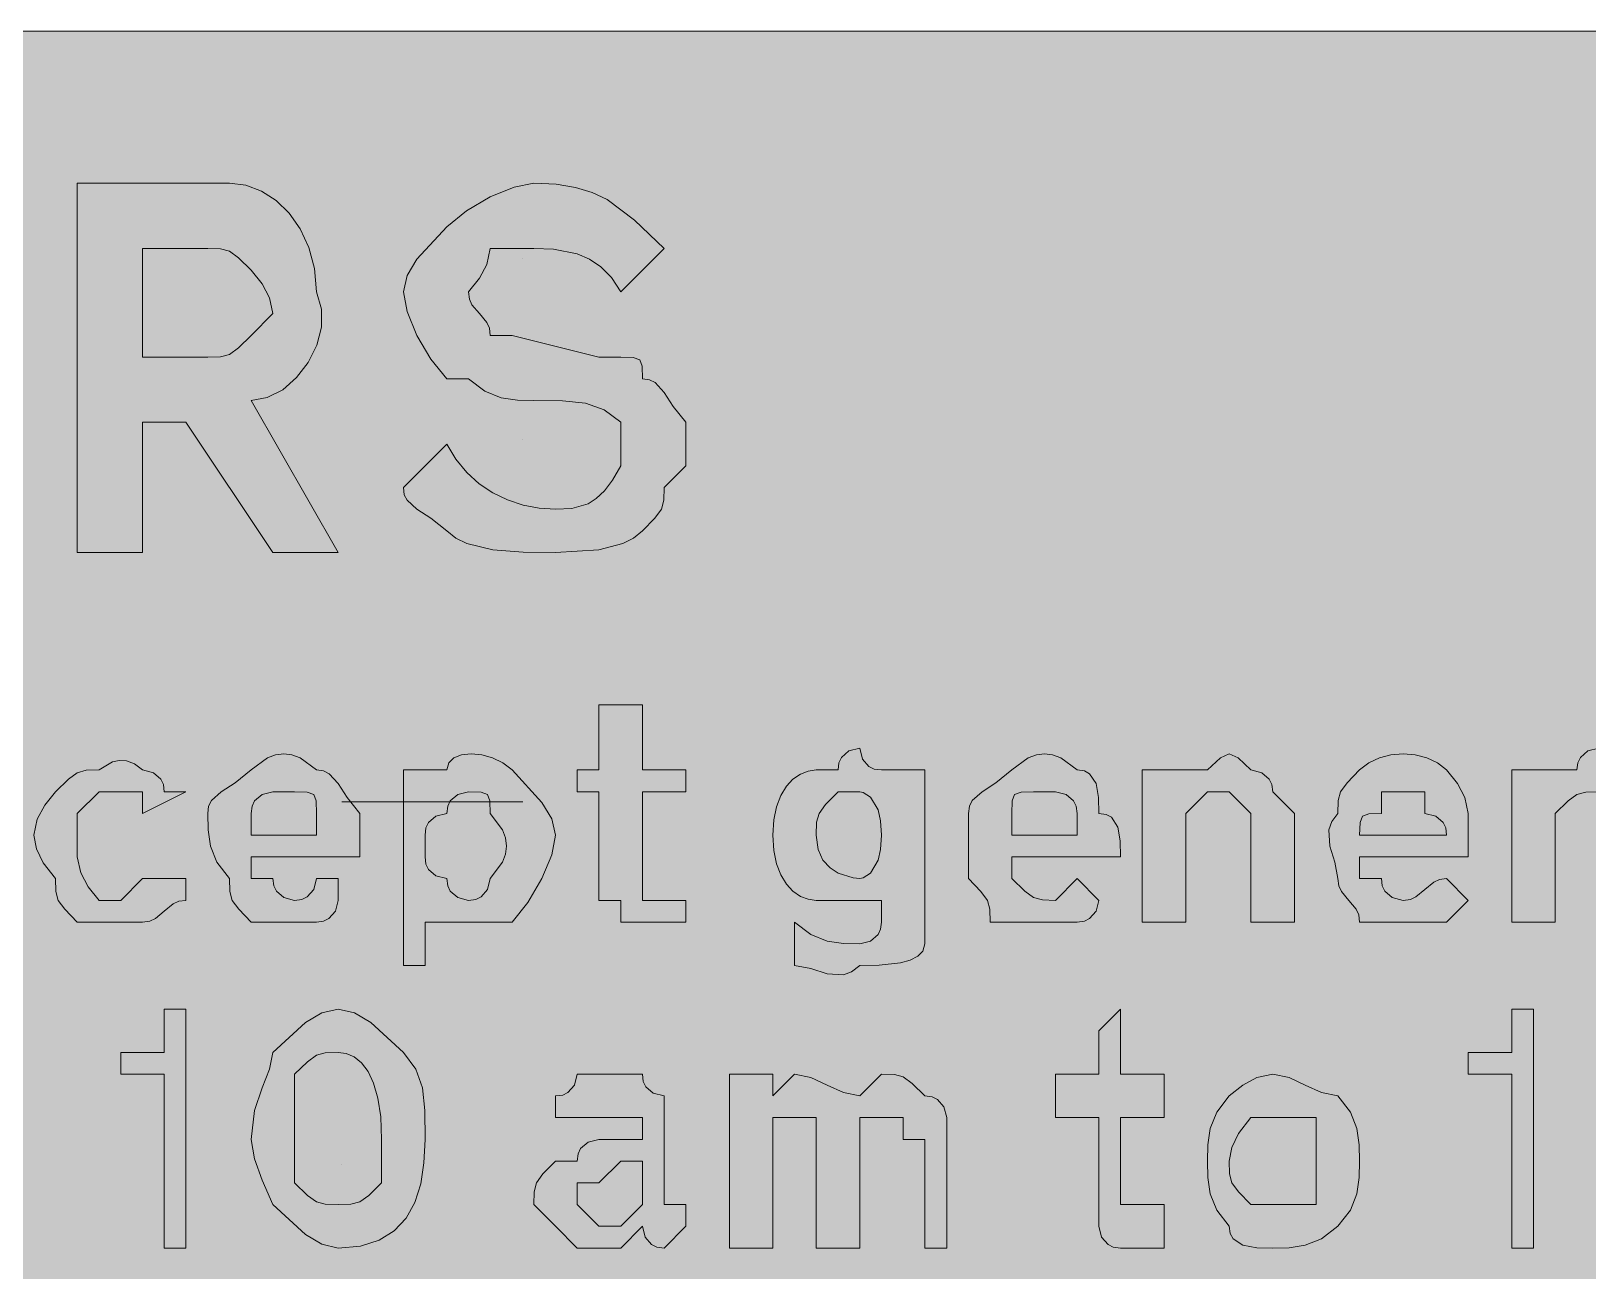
# Model space of a CAD drawing. Header units: metres. Extents: x 10 to 558, y 11 to 259.
# Drawn here: x 364.8 to 450.8, y 190.7 to 259.2 of the extents above; entities that cross this region are included whole.
import ezdxf

# ---------------------------------------------------------------- set-up
doc = ezdxf.new("R2010")
doc.units = ezdxf.units.M
for name, color, linetype, true_color in [('FILL_BLUE_0000FF', 7, 'Continuous', 0x0000ff), ('FILL_WHITE_FFFFFF', 7, 'Continuous', 0xffffff), ('STROKE_WHITE_FFFFFF', 7, 'Continuous', 0xffffff)]:
    doc.layers.add(name, color=color, linetype=linetype, true_color=true_color)

msp = doc.modelspace()

# ---------------------------------------------------------------- hatches: boundary and pattern name
at = {"layer": 'FILL_BLUE_0000FF', "true_color": 0x0000ff}
h = msp.add_hatch(color=7, dxfattribs=at)
h.dxf.hatch_style = 1
h.paths.add_polyline_path([(551.8, 259.15), (552.54, 258.99), (553.8, 258.45), (554.83, 257.68), (555.75, 256.8), (556.54, 256.3), (557.14, 255.71), (557.56, 255.07), (557.85, 254.4), (558.11, 253.09), (558.15, 252), (558.15, 18), (558.15, 15.6), (557.44, 14.72), (556.95, 13.95), (556.46, 13.41), (556.15, 13.25), (555.75, 13.2), (555.3, 12.41), (554.83, 11.81), (554.34, 11.39), (553.8, 11.1), (552.54, 10.84), (550.95, 10.8), (16.95, 10.8), (13.35, 10.8), (13.3, 11.2), (13.14, 11.51), (12.6, 12), (11.83, 12.49), (10.95, 13.2), (10.26, 14.12), (9.9, 15.15), (9.77, 16.41), (9.75, 18), (9.75, 252), (9.75, 254.4), (9.8, 254.8), (9.94, 255.11), (10.35, 255.6), (10.76, 256.09), (10.9, 256.4), (10.95, 256.8), (11.83, 256.99), (12.6, 257.4), (13.35, 258), (14.25, 258.19), (15.15, 258.6), (16.05, 259.01), (16.95, 259.2), (550.95, 259.2), (551.8, 259.15)])
at = {"layer": 'FILL_WHITE_FFFFFF', "true_color": 0xffffff}
h = msp.add_hatch(color=7, dxfattribs=at)
h.dxf.hatch_style = 1
h.paths.add_polyline_path([(375.75, 250.8), (376.65, 250.69), (377.51, 250.37), (378.32, 249.85), (379.05, 249.15), (379.66, 248.28), (380.14, 247.26), (380.44, 246.09), (380.55, 244.8), (380.84, 243.85), (380.83, 242.85), (380.57, 241.85), (380.1, 240.9), (379.46, 240.07), (378.69, 239.4), (377.84, 238.96), (376.95, 238.8), (381.75, 230.4), (378.15, 230.4), (373.35, 237.6), (370.95, 237.6), (370.95, 230.4), (367.35, 230.4), (367.35, 250.8), (375.75, 250.8)])
h.paths.add_polyline_path([(375.26, 241.22), (375.75, 241.35), (376.24, 241.71), (376.95, 242.4), (378.15, 243.6), (377.96, 244.48), (377.55, 245.25), (376.95, 246), (376.24, 246.69), (375.75, 247.05), (375.26, 247.18), (374.55, 247.2), (370.95, 247.2), (370.95, 241.2), (374.55, 241.2), (375.26, 241.22)], flags=16)
h = msp.add_hatch(color=7, dxfattribs=at)
h.dxf.hatch_style = 1
h.paths.add_polyline_path([(396.15, 241.2), (397.35, 241.2), (398.04, 241.18), (398.4, 241.05), (398.53, 240.69), (398.55, 240), (398.95, 239.95), (399.26, 239.79), (399.75, 239.25), (400.24, 238.48), (400.95, 237.6), (400.95, 236.4), (400.95, 235.2), (399.75, 234), (399.73, 233.29), (399.6, 232.8), (399.24, 232.31), (398.55, 231.6), (398.05, 231.2), (397.46, 230.91), (396.15, 230.55), (393.75, 230.4), (391.97, 230.42), (390.3, 230.55), (388.86, 230.91), (388.25, 231.2), (387.75, 231.6), (386.87, 232.31), (386.1, 232.8), (385.56, 233.29), (385.4, 233.6), (385.35, 234), (387.75, 236.4), (388.25, 235.56), (388.86, 234.82), (389.54, 234.21), (390.3, 233.7), (391.11, 233.31), (391.97, 233.02), (392.85, 232.86), (393.75, 232.8), (394.65, 232.84), (395.55, 233.1), (396, 233.39), (396.45, 233.81), (396.9, 234.41), (397.35, 235.2), (397.35, 237.6), (396.43, 238.29), (395.4, 238.65), (394.14, 238.78), (392.55, 238.8), (391.65, 238.82), (390.75, 238.95), (389.85, 239.31), (388.95, 240), (387.75, 240), (386.87, 241.09), (386.1, 242.4), (385.56, 243.71), (385.35, 244.8), (385.56, 245.7), (386.1, 246.6), (387.75, 248.4), (388.84, 249.28), (390.15, 250.05), (391.46, 250.59), (392.55, 250.8), (393.79, 250.74), (394.86, 250.57), (395.78, 250.29), (396.6, 249.9), (398.12, 248.77), (399.75, 247.2), (397.35, 244.8), (396.85, 245.59), (396.26, 246.19), (395.62, 246.61), (394.95, 246.9), (393.64, 247.16), (392.55, 247.2), (390.15, 247.2), (389.96, 246.32), (389.55, 245.55), (388.95, 244.8), (389, 244.4), (389.14, 244.09), (389.55, 243.6), (389.96, 243.11), (390.1, 242.8), (390.15, 242.4), (391.35, 242.4), (396.15, 241.2)])
h = msp.add_hatch(color=7, dxfattribs=at)
h.dxf.hatch_style = 1
h.paths.add_polyline_path([(398.55, 211.2), (399.75, 211.2), (400.95, 211.2), (400.95, 210), (397.35, 210), (397.35, 211.2), (396.15, 211.2), (396.15, 217.2), (394.95, 217.2), (394.95, 218.4), (396.15, 218.4), (396.15, 222), (398.55, 222), (398.55, 218.4), (400.95, 218.4), (400.95, 217.2), (398.55, 217.2), (398.55, 212.4), (398.55, 211.2)])
h = msp.add_hatch(color=7, dxfattribs=at)
h.dxf.hatch_style = 1
h.paths.add_polyline_path([(376.26, 210.71), (375.9, 211.2), (375.77, 211.69), (375.75, 212.4), (375.06, 213.3), (374.7, 214.2), (374.57, 215.1), (374.55, 216), (374.6, 216.4), (374.76, 216.71), (375.3, 217.2), (376.07, 217.69), (376.95, 218.4), (377.85, 219.07), (378.3, 219.24), (378.75, 219.3), (379.2, 219.24), (379.65, 219.07), (380.55, 218.4), (380.95, 218.35), (381.26, 218.19), (381.75, 217.65), (382.24, 216.88), (382.95, 216), (382.95, 213.6), (376.95, 213.6), (376.95, 212.4), (378.15, 212.4), (378.2, 212), (378.34, 211.71), (378.75, 211.35), (379.35, 211.2), (379.75, 211.25), (380.04, 211.39), (380.4, 211.8), (380.55, 212.4), (381.75, 212.4), (381.75, 211.2), (381.6, 210.6), (381.24, 210.19), (380.95, 210.05), (380.55, 210), (378.15, 210), (376.95, 210), (376.26, 210.71)])
h.paths.add_polyline_path([(380.55, 216), (380.53, 216.69), (380.4, 217.05), (380.04, 217.18), (379.35, 217.2), (378.15, 217.2), (377.55, 217.05), (377.14, 216.69), (377, 216.4), (376.95, 216), (376.95, 214.8), (380.55, 214.8), (380.55, 216)], flags=16)
h = msp.add_hatch(color=7, dxfattribs=at)
h.dxf.hatch_style = 1
h.paths.add_polyline_path([(388.14, 219.07), (388.57, 219.24), (389.1, 219.3), (389.68, 219.24), (390.28, 219.07), (390.85, 218.79), (391.35, 218.4), (393, 216.6), (393.54, 215.7), (393.75, 214.8), (393.54, 213.71), (393, 212.4), (392.23, 211.09), (391.35, 210), (388.95, 210), (387.75, 210), (386.55, 210), (386.55, 207.6), (385.35, 207.6), (385.35, 218.4), (386.55, 218.4), (387.75, 218.4), (387.86, 218.79), (388.14, 219.07)])
h.paths.add_polyline_path([(386.74, 215.49), (386.6, 215.2), (386.55, 214.8), (386.55, 213.6), (386.6, 213.2), (386.74, 212.91), (387.15, 212.55), (387.75, 212.4), (387.8, 212), (387.94, 211.71), (388.35, 211.35), (388.95, 211.2), (389.35, 211.25), (389.64, 211.39), (390, 211.8), (390.15, 212.4), (390.82, 213.3), (390.99, 213.75), (391.05, 214.2), (390.99, 214.65), (390.82, 215.1), (390.15, 216), (390.13, 216.69), (390, 217.05), (389.64, 217.18), (388.95, 217.2), (388.35, 217.05), (387.94, 216.69), (387.8, 216.4), (387.75, 216), (387.15, 215.85), (386.74, 215.49)], flags=16)
h = msp.add_hatch(color=7, dxfattribs=at)
h.dxf.hatch_style = 1
h.paths.add_polyline_path([(414.15, 210), (414.15, 208.8), (414.04, 208.4), (413.76, 208.11), (413.33, 207.89), (412.8, 207.75), (411.62, 207.62), (410.55, 207.6), (410.1, 207.26), (409.65, 207.09), (408.75, 207.15), (407.85, 207.43), (406.95, 207.6), (406.95, 210), (407.85, 209.31), (408.75, 208.95), (409.65, 208.82), (410.55, 208.8), (411.15, 208.95), (411.56, 209.31), (411.7, 209.6), (411.75, 210), (411.75, 211.2), (410.55, 211.2), (408.15, 211.2), (407.7, 211.26), (407.27, 211.42), (406.86, 211.71), (406.5, 212.1), (406.19, 212.61), (405.96, 213.22), (405.8, 213.96), (405.75, 214.8), (405.8, 215.64), (405.96, 216.37), (406.19, 216.99), (406.5, 217.5), (406.86, 217.89), (407.27, 218.17), (407.7, 218.34), (408.15, 218.4), (409.35, 218.4), (409.4, 218.8), (409.54, 219.09), (409.95, 219.45), (410.55, 219.6), (410.7, 219), (411.06, 218.59), (411.35, 218.45), (411.75, 218.4), (414.15, 218.4), (414.15, 210)])
h.paths.add_polyline_path([(408.66, 216.49), (408.3, 216), (408.17, 215.51), (408.15, 214.8), (408.25, 214.01), (408.52, 213.41), (408.91, 212.99), (409.35, 212.7), (410.18, 212.44), (410.55, 212.4), (410.74, 212.44), (411.15, 212.7), (411.56, 213.41), (411.7, 214.01), (411.75, 214.8), (411.7, 215.59), (411.56, 216.19), (411.15, 216.9), (410.74, 217.16), (410.55, 217.2), (409.35, 217.2), (408.66, 216.49)], flags=16)
h = msp.add_hatch(color=7, dxfattribs=at)
h.dxf.hatch_style = 1
h.paths.add_polyline_path([(417.73, 210.71), (417.6, 211.2), (417.24, 211.69), (416.55, 212.4), (416.55, 216), (416.6, 216.4), (416.76, 216.71), (417.3, 217.2), (418.07, 217.69), (418.95, 218.4), (419.85, 219.07), (420.3, 219.24), (420.75, 219.3), (421.2, 219.24), (421.65, 219.07), (422.55, 218.4), (422.95, 218.35), (423.24, 218.19), (423.6, 217.65), (423.73, 216.88), (423.75, 216), (424.15, 215.95), (424.44, 215.79), (424.8, 215.25), (424.93, 214.48), (424.95, 213.6), (418.95, 213.6), (418.95, 212.4), (419.66, 211.71), (420.15, 211.35), (420.64, 211.22), (421.35, 211.2), (422.55, 212.4), (423.75, 211.2), (423.6, 210.6), (423.24, 210.19), (422.95, 210.05), (422.55, 210), (420.15, 210), (417.75, 210), (417.73, 210.71)])
h.paths.add_polyline_path([(422.55, 216), (422.5, 216.4), (422.36, 216.69), (421.95, 217.05), (421.35, 217.2), (420.15, 217.2), (419.46, 217.18), (419.1, 217.05), (418.97, 216.69), (418.95, 216), (418.95, 214.8), (422.55, 214.8), (422.55, 216)], flags=16)
h = msp.add_hatch(color=7, dxfattribs=at)
h.dxf.hatch_style = 1
h.paths.add_polyline_path([(429.75, 217.2), (428.55, 216), (428.55, 210), (426.15, 210), (426.15, 218.4), (428.55, 218.4), (429.75, 218.4), (430.46, 219.07), (430.95, 219.3), (431.44, 219.07), (432.15, 218.4), (432.75, 218.25), (433.16, 217.89), (433.3, 217.6), (433.35, 217.2), (434.55, 216), (434.55, 210), (432.15, 210), (432.15, 216), (430.95, 217.2), (429.75, 217.2)])
h = msp.add_hatch(color=7, dxfattribs=at)
h.dxf.hatch_style = 1
h.paths.add_polyline_path([(438.1, 210.4), (437.96, 210.71), (437.55, 211.2), (437.14, 211.69), (437, 212), (436.95, 212.4), (436.78, 213.3), (436.5, 214.2), (436.44, 215.1), (436.61, 215.55), (436.95, 216), (436.97, 216.71), (437.1, 217.2), (437.46, 217.69), (438.15, 218.4), (438.65, 218.79), (439.24, 219.07), (439.88, 219.24), (440.55, 219.3), (441.22, 219.24), (441.86, 219.07), (442.45, 218.79), (442.95, 218.4), (443.55, 217.65), (443.96, 216.88), (444.15, 216), (444.15, 213.6), (438.15, 213.6), (438.15, 212.4), (439.35, 212.4), (439.4, 212), (439.54, 211.71), (439.95, 211.35), (440.55, 211.2), (440.95, 211.25), (441.26, 211.39), (441.75, 211.8), (442.24, 212.21), (442.55, 212.35), (442.95, 212.4), (444.15, 211.2), (442.95, 210), (439.35, 210), (438.15, 210), (438.1, 210.4)])
h.paths.add_polyline_path([(442.9, 215.2), (442.76, 215.49), (442.35, 215.85), (441.75, 216), (441.75, 217.2), (439.35, 217.2), (439.35, 216), (438.66, 215.98), (438.3, 215.85), (438.17, 215.49), (438.15, 214.8), (442.95, 214.8), (442.9, 215.2)], flags=16)
h = msp.add_hatch(color=7, dxfattribs=at)
h.dxf.hatch_style = 1
h.paths.add_polyline_path([(450.15, 218.4), (450.2, 218.8), (450.34, 219.09), (450.75, 219.45), (451.35, 219.6), (451.35, 217.2), (450.64, 217.18), (450.15, 217.05), (449.66, 216.69), (448.95, 216), (448.95, 214.8), (448.95, 210), (446.55, 210), (446.55, 218.4), (448.95, 218.4), (450.15, 218.4)])
h = msp.add_hatch(color=7, dxfattribs=at)
h.dxf.hatch_style = 1
h.paths.add_polyline_path([(369.75, 211.2), (370.95, 212.4), (373.35, 212.4), (373.35, 211.2), (372.95, 211.15), (372.64, 211.01), (372.15, 210.6), (371.66, 210.19), (371.35, 210.05), (370.95, 210), (369.75, 210), (367.35, 210), (366.66, 210.71), (366.3, 211.2), (366.17, 211.69), (366.15, 212.4), (365.46, 213.28), (365.1, 214.05), (364.95, 214.8), (365.14, 215.68), (365.55, 216.45), (366.15, 217.2), (366.86, 217.89), (367.35, 218.25), (367.84, 218.38), (368.55, 218.4), (369.3, 218.85), (369.66, 218.93), (370.07, 218.91), (370.5, 218.74), (370.95, 218.4), (371.55, 218.25), (371.96, 217.89), (372.1, 217.6), (372.15, 217.2), (373.35, 217.2), (370.95, 216), (370.95, 217.2), (368.55, 217.2), (367.35, 216), (367.35, 213.6), (367.54, 212.72), (367.95, 211.95), (368.55, 211.2), (369.75, 211.2)])
h = msp.add_hatch(color=7, dxfattribs=at)
h.dxf.hatch_style = 1
h.paths.add_polyline_path([(372.15, 192), (372.15, 201.6), (369.75, 201.6), (369.75, 202.8), (370.95, 202.8), (372.15, 202.8), (372.15, 204), (372.15, 205.2), (373.35, 205.2), (373.35, 192), (372.15, 192)])
h = msp.add_hatch(color=7, dxfattribs=at)
h.dxf.hatch_style = 1
h.paths.add_polyline_path([(377.55, 200.85), (377.96, 201.88), (378.15, 202.8), (379.95, 204.45), (380.85, 204.99), (381.75, 205.2), (382.65, 204.99), (383.55, 204.45), (385.35, 202.8), (386.04, 201.88), (386.4, 200.85), (386.53, 199.59), (386.55, 198), (386.49, 196.71), (386.31, 195.54), (385.98, 194.52), (385.5, 193.65), (384.85, 192.95), (384.02, 192.43), (382.99, 192.11), (381.75, 192), (380.85, 192.21), (379.95, 192.75), (378.15, 194.4), (377.55, 195.75), (377.14, 196.93), (376.95, 198), (377.14, 199.59), (377.55, 200.85)])
h.paths.add_polyline_path([(382.95, 194.55), (383.44, 194.91), (384.15, 195.6), (384.15, 198), (384.1, 199.24), (383.94, 200.27), (383.71, 201.1), (383.4, 201.75), (383.04, 202.23), (382.63, 202.56), (382.2, 202.74), (381.75, 202.8), (381.04, 202.78), (380.55, 202.65), (380.06, 202.29), (379.35, 201.6), (379.35, 198), (379.35, 195.6), (380.06, 194.91), (380.55, 194.55), (381.04, 194.42), (381.75, 194.4), (382.46, 194.42), (382.95, 194.55)], flags=16)
h = msp.add_hatch(color=7, dxfattribs=at)
h.dxf.hatch_style = 1
h.paths.add_polyline_path([(426.15, 194.4), (427.35, 194.4), (427.35, 192), (424.95, 192), (424.55, 192.05), (424.26, 192.19), (423.9, 192.6), (423.75, 193.2), (423.75, 194.4), (423.75, 199.2), (421.35, 199.2), (421.35, 201.6), (423.75, 201.6), (423.75, 204), (424.95, 205.2), (424.95, 201.6), (427.35, 201.6), (427.35, 199.2), (424.95, 199.2), (424.95, 194.4), (426.15, 194.4)])
h = msp.add_hatch(color=7, dxfattribs=at)
h.dxf.hatch_style = 1
h.paths.add_polyline_path([(446.55, 192), (446.55, 201.6), (444.15, 201.6), (444.15, 202.8), (445.35, 202.8), (446.55, 202.8), (446.55, 204), (446.55, 205.2), (447.75, 205.2), (447.75, 192), (446.55, 192)])
h = msp.add_hatch(color=7, dxfattribs=at)
h.dxf.hatch_style = 1
h.paths.add_polyline_path([(393.75, 193.2), (392.55, 194.4), (392.57, 195.11), (392.7, 195.6), (393.06, 196.09), (393.75, 196.8), (394.95, 196.8), (395, 197.2), (395.14, 197.49), (395.55, 197.85), (396.15, 198), (397.35, 198), (398.55, 198), (398.55, 199.2), (397.35, 199.2), (396.15, 199.2), (394.95, 199.2), (393.75, 199.2), (393.75, 200.4), (394.15, 200.45), (394.44, 200.59), (394.8, 201), (394.95, 201.6), (396.15, 201.6), (398.55, 201.6), (398.6, 201.2), (398.74, 200.91), (399.15, 200.55), (399.75, 200.4), (399.75, 199.2), (399.75, 196.8), (399.75, 194.4), (400.95, 194.4), (400.95, 193.2), (399.75, 192), (399.35, 192.05), (399.06, 192.19), (398.7, 192.6), (398.55, 193.2), (397.35, 192), (396.15, 192), (394.95, 192), (393.75, 193.2)])
h.paths.add_polyline_path([(398.55, 194.4), (398.55, 196.8), (397.35, 196.8), (396.15, 195.6), (394.95, 195.6), (394.95, 194.4), (396.15, 193.2), (397.35, 193.2), (398.55, 194.4)], flags=16)
h = msp.add_hatch(color=7, dxfattribs=at)
h.dxf.hatch_style = 1
h.paths.add_polyline_path([(405.75, 200.4), (406.95, 201.6), (407.85, 201.41), (408.75, 201), (409.65, 200.59), (410.55, 200.4), (411.75, 201.6), (412.46, 201.58), (412.95, 201.45), (413.44, 201.09), (414.15, 200.4), (414.55, 200.35), (414.84, 200.21), (415.2, 199.8), (415.35, 199.2), (415.35, 198), (415.35, 192), (414.15, 192), (414.15, 198), (412.95, 198), (412.95, 199.2), (411.75, 199.2), (410.55, 199.2), (410.55, 198), (410.55, 192), (408.15, 192), (408.15, 198), (408.15, 199.2), (406.95, 199.2), (405.75, 199.2), (405.75, 198), (405.75, 192), (403.35, 192), (403.35, 201.6), (405.75, 201.6), (405.75, 200.4)])
h = msp.add_hatch(color=7, dxfattribs=at)
h.dxf.hatch_style = 1
h.paths.add_polyline_path([(429.9, 198.6), (430.26, 199.5), (430.95, 200.4), (431.7, 201), (432.47, 201.41), (433.35, 201.6), (434.25, 201.41), (435.15, 201), (436.05, 200.59), (436.95, 200.4), (437.64, 199.5), (438, 198.6), (438.13, 197.7), (438.15, 196.8), (438.13, 195.9), (438, 195), (437.64, 194.1), (436.95, 193.2), (436.05, 192.51), (435.15, 192.15), (434.25, 192.02), (433.35, 192), (432.47, 192.02), (431.7, 192.15), (431.16, 192.51), (431, 192.8), (430.95, 193.2), (430.26, 194.1), (429.9, 195), (429.77, 195.9), (429.75, 196.8), (429.77, 197.7), (429.9, 198.6)])
h.paths.add_polyline_path([(431.46, 198.32), (431.1, 197.55), (430.95, 196.8), (430.97, 196.09), (431.1, 195.6), (431.46, 195.11), (432.15, 194.4), (433.35, 194.4), (435.75, 194.4), (435.75, 196.8), (435.75, 199.2), (433.35, 199.2), (432.15, 199.2), (431.46, 198.32)], flags=16)

# ---------------------------------------------------------------- linework, layer by layer
at = {"layer": 'FILL_BLUE_0000FF', "lineweight": 0, "true_color": 0x0000ff}
msp.add_lwpolyline([(16.95, 259.2), (550.95, 259.2)], dxfattribs=at)
at = {"layer": 'FILL_WHITE_FFFFFF', "lineweight": 0, "true_color": 0xffffff}
for points in [[(375.75, 250.8), (376.65, 250.69), (377.51, 250.37), (378.32, 249.85), (379.05, 249.15), (379.66, 248.28), (380.14, 247.26), (380.44, 246.09), (380.55, 244.8), (380.84, 243.85), (380.83, 242.85), (380.57, 241.85), (380.1, 240.9), (379.46, 240.07), (378.69, 239.4), (377.84, 238.96), (376.95, 238.8), (381.75, 230.4), (378.15, 230.4), (373.35, 237.6), (370.95, 237.6), (370.95, 230.4), (367.35, 230.4), (367.35, 250.8)], [(396.15, 241.2), (397.35, 241.2), (398.04, 241.18), (398.4, 241.05), (398.53, 240.69), (398.55, 240), (398.95, 239.95), (399.26, 239.79), (399.75, 239.25), (400.24, 238.48), (400.95, 237.6), (400.95, 236.4), (400.95, 235.2), (399.75, 234), (399.73, 233.29), (399.6, 232.8), (399.24, 232.31), (398.55, 231.6), (398.05, 231.2), (397.46, 230.91), (396.15, 230.55), (393.75, 230.4), (391.97, 230.42), (390.3, 230.55), (388.86, 230.91), (388.25, 231.2), (387.75, 231.6), (386.87, 232.31), (386.1, 232.8), (385.56, 233.29), (385.4, 233.6), (385.35, 234), (387.75, 236.4), (388.25, 235.56), (388.86, 234.82), (389.54, 234.21), (390.3, 233.7), (391.11, 233.31), (391.97, 233.02), (392.85, 232.86), (393.75, 232.8), (394.65, 232.84), (395.55, 233.1), (396, 233.39), (396.45, 233.81), (396.9, 234.41), (397.35, 235.2), (397.35, 237.6), (396.43, 238.29), (395.4, 238.65), (394.14, 238.78), (392.55, 238.8), (391.65, 238.82), (390.75, 238.95), (389.85, 239.31), (388.95, 240), (387.75, 240), (386.87, 241.09), (386.1, 242.4), (385.56, 243.71), (385.35, 244.8), (385.56, 245.7), (386.1, 246.6), (387.75, 248.4), (388.84, 249.28), (390.15, 250.05), (391.46, 250.59), (392.55, 250.8), (393.79, 250.74), (394.86, 250.57), (395.78, 250.29), (396.6, 249.9), (398.12, 248.77), (399.75, 247.2), (397.35, 244.8), (396.85, 245.59), (396.26, 246.19), (395.62, 246.61), (394.95, 246.9), (393.64, 247.16), (392.55, 247.2), (390.15, 247.2), (389.96, 246.32), (389.55, 245.55), (388.95, 244.8), (389, 244.4), (389.14, 244.09), (389.55, 243.6), (389.96, 243.11), (390.1, 242.8), (390.15, 242.4), (391.35, 242.4)], [(375.26, 241.22), (375.75, 241.35), (376.24, 241.71), (376.95, 242.4), (378.15, 243.6), (377.96, 244.48), (377.55, 245.25), (376.95, 246), (376.24, 246.69), (375.75, 247.05), (375.26, 247.18), (374.55, 247.2), (370.95, 247.2), (370.95, 241.2), (374.55, 241.2)], [(398.55, 211.2), (399.75, 211.2), (400.95, 211.2), (400.95, 210), (397.35, 210), (397.35, 211.2), (396.15, 211.2), (396.15, 217.2), (394.95, 217.2), (394.95, 218.4), (396.15, 218.4), (396.15, 222), (398.55, 222), (398.55, 218.4), (400.95, 218.4), (400.95, 217.2), (398.55, 217.2), (398.55, 212.4)], [(376.26, 210.71), (375.9, 211.2), (375.77, 211.69), (375.75, 212.4), (375.06, 213.3), (374.7, 214.2), (374.57, 215.1), (374.55, 216), (374.6, 216.4), (374.76, 216.71), (375.3, 217.2), (376.07, 217.69), (376.95, 218.4), (377.85, 219.07), (378.3, 219.24), (378.75, 219.3), (379.2, 219.24), (379.65, 219.07), (380.55, 218.4), (380.95, 218.35), (381.26, 218.19), (381.75, 217.65), (382.24, 216.88), (382.95, 216), (382.95, 213.6), (376.95, 213.6), (376.95, 212.4), (378.15, 212.4), (378.2, 212), (378.34, 211.71), (378.75, 211.35), (379.35, 211.2), (379.75, 211.25), (380.04, 211.39), (380.4, 211.8), (380.55, 212.4), (381.75, 212.4), (381.75, 211.2), (381.6, 210.6), (381.24, 210.19), (380.95, 210.05), (380.55, 210), (378.15, 210), (376.95, 210)], [(388.14, 219.07), (388.57, 219.24), (389.1, 219.3), (389.68, 219.24), (390.28, 219.07), (390.85, 218.79), (391.35, 218.4), (393, 216.6), (393.54, 215.7), (393.75, 214.8), (393.54, 213.71), (393, 212.4), (392.23, 211.09), (391.35, 210), (388.95, 210), (387.75, 210), (386.55, 210), (386.55, 207.6), (385.35, 207.6), (385.35, 218.4), (386.55, 218.4), (387.75, 218.4), (387.86, 218.79)], [(414.15, 210), (414.15, 208.8), (414.04, 208.4), (413.76, 208.11), (413.33, 207.89), (412.8, 207.75), (411.62, 207.62), (410.55, 207.6), (410.1, 207.26), (409.65, 207.09), (408.75, 207.15), (407.85, 207.43), (406.95, 207.6), (406.95, 210), (407.85, 209.31), (408.75, 208.95), (409.65, 208.82), (410.55, 208.8), (411.15, 208.95), (411.56, 209.31), (411.7, 209.6), (411.75, 210), (411.75, 211.2), (410.55, 211.2), (408.15, 211.2), (407.7, 211.26), (407.27, 211.42), (406.86, 211.71), (406.5, 212.1), (406.19, 212.61), (405.96, 213.22), (405.8, 213.96), (405.75, 214.8), (405.8, 215.64), (405.96, 216.37), (406.19, 216.99), (406.5, 217.5), (406.86, 217.89), (407.27, 218.17), (407.7, 218.34), (408.15, 218.4), (409.35, 218.4), (409.4, 218.8), (409.54, 219.09), (409.95, 219.45), (410.55, 219.6), (410.7, 219), (411.06, 218.59), (411.35, 218.45), (411.75, 218.4), (414.15, 218.4)], [(417.73, 210.71), (417.6, 211.2), (417.24, 211.69), (416.55, 212.4), (416.55, 216), (416.6, 216.4), (416.76, 216.71), (417.3, 217.2), (418.07, 217.69), (418.95, 218.4), (419.85, 219.07), (420.3, 219.24), (420.75, 219.3), (421.2, 219.24), (421.65, 219.07), (422.55, 218.4), (422.95, 218.35), (423.24, 218.19), (423.6, 217.65), (423.73, 216.88), (423.75, 216), (424.15, 215.95), (424.44, 215.79), (424.8, 215.25), (424.93, 214.48), (424.95, 213.6), (418.95, 213.6), (418.95, 212.4), (419.66, 211.71), (420.15, 211.35), (420.64, 211.22), (421.35, 211.2), (422.55, 212.4), (423.75, 211.2), (423.6, 210.6), (423.24, 210.19), (422.95, 210.05), (422.55, 210), (420.15, 210), (417.75, 210)], [(429.75, 217.2), (428.55, 216), (428.55, 210), (426.15, 210), (426.15, 218.4), (428.55, 218.4), (429.75, 218.4), (430.46, 219.07), (430.95, 219.3), (431.44, 219.07), (432.15, 218.4), (432.75, 218.25), (433.16, 217.89), (433.3, 217.6), (433.35, 217.2), (434.55, 216), (434.55, 210), (432.15, 210), (432.15, 216), (430.95, 217.2)], [(438.1, 210.4), (437.96, 210.71), (437.55, 211.2), (437.14, 211.69), (437, 212), (436.95, 212.4), (436.78, 213.3), (436.5, 214.2), (436.44, 215.1), (436.61, 215.55), (436.95, 216), (436.97, 216.71), (437.1, 217.2), (437.46, 217.69), (438.15, 218.4), (438.65, 218.79), (439.24, 219.07), (439.88, 219.24), (440.55, 219.3), (441.22, 219.24), (441.86, 219.07), (442.45, 218.79), (442.95, 218.4), (443.55, 217.65), (443.96, 216.88), (444.15, 216), (444.15, 213.6), (438.15, 213.6), (438.15, 212.4), (439.35, 212.4), (439.4, 212), (439.54, 211.71), (439.95, 211.35), (440.55, 211.2), (440.95, 211.25), (441.26, 211.39), (441.75, 211.8), (442.24, 212.21), (442.55, 212.35), (442.95, 212.4), (444.15, 211.2), (442.95, 210), (439.35, 210), (438.15, 210)], [(450.15, 218.4), (450.2, 218.8), (450.34, 219.09), (450.75, 219.45), (451.35, 219.6), (451.35, 217.2), (450.64, 217.18), (450.15, 217.05), (449.66, 216.69), (448.95, 216), (448.95, 214.8), (448.95, 210), (446.55, 210), (446.55, 218.4), (448.95, 218.4)], [(369.75, 211.2), (370.95, 212.4), (373.35, 212.4), (373.35, 211.2), (372.95, 211.15), (372.64, 211.01), (372.15, 210.6), (371.66, 210.19), (371.35, 210.05), (370.95, 210), (369.75, 210), (367.35, 210), (366.66, 210.71), (366.3, 211.2), (366.17, 211.69), (366.15, 212.4), (365.46, 213.28), (365.1, 214.05), (364.95, 214.8), (365.14, 215.68), (365.55, 216.45), (366.15, 217.2), (366.86, 217.89), (367.35, 218.25), (367.84, 218.38), (368.55, 218.4), (369.3, 218.85), (369.66, 218.93), (370.07, 218.91), (370.5, 218.74), (370.95, 218.4), (371.55, 218.25), (371.96, 217.89), (372.1, 217.6), (372.15, 217.2), (373.35, 217.2), (370.95, 216), (370.95, 217.2), (368.55, 217.2), (367.35, 216), (367.35, 213.6), (367.54, 212.72), (367.95, 211.95), (368.55, 211.2)], [(380.55, 216), (380.53, 216.69), (380.4, 217.05), (380.04, 217.18), (379.35, 217.2), (378.15, 217.2), (377.55, 217.05), (377.14, 216.69), (377, 216.4), (376.95, 216), (376.95, 214.8), (380.55, 214.8)], [(386.74, 215.49), (386.6, 215.2), (386.55, 214.8), (386.55, 213.6), (386.6, 213.2), (386.74, 212.91), (387.15, 212.55), (387.75, 212.4), (387.8, 212), (387.94, 211.71), (388.35, 211.35), (388.95, 211.2), (389.35, 211.25), (389.64, 211.39), (390, 211.8), (390.15, 212.4), (390.82, 213.3), (390.99, 213.75), (391.05, 214.2), (390.99, 214.65), (390.82, 215.1), (390.15, 216), (390.13, 216.69), (390, 217.05), (389.64, 217.18), (388.95, 217.2), (388.35, 217.05), (387.94, 216.69), (387.8, 216.4), (387.75, 216), (387.15, 215.85)], [(408.66, 216.49), (408.3, 216), (408.17, 215.51), (408.15, 214.8), (408.25, 214.01), (408.52, 213.41), (408.91, 212.99), (409.35, 212.7), (410.18, 212.44), (410.55, 212.4), (410.74, 212.44), (411.15, 212.7), (411.56, 213.41), (411.7, 214.01), (411.75, 214.8), (411.7, 215.59), (411.56, 216.19), (411.15, 216.9), (410.74, 217.16), (410.55, 217.2), (409.35, 217.2)], [(422.55, 216), (422.5, 216.4), (422.36, 216.69), (421.95, 217.05), (421.35, 217.2), (420.15, 217.2), (419.46, 217.18), (419.1, 217.05), (418.97, 216.69), (418.95, 216), (418.95, 214.8), (422.55, 214.8)], [(442.9, 215.2), (442.76, 215.49), (442.35, 215.85), (441.75, 216), (441.75, 217.2), (439.35, 217.2), (439.35, 216), (438.66, 215.98), (438.3, 215.85), (438.17, 215.49), (438.15, 214.8), (442.95, 214.8)], [(372.15, 192), (372.15, 201.6), (369.75, 201.6), (369.75, 202.8), (370.95, 202.8), (372.15, 202.8), (372.15, 204), (372.15, 205.2), (373.35, 205.2), (373.35, 192)], [(377.55, 200.85), (377.96, 201.88), (378.15, 202.8), (379.95, 204.45), (380.85, 204.99), (381.75, 205.2), (382.65, 204.99), (383.55, 204.45), (385.35, 202.8), (386.04, 201.88), (386.4, 200.85), (386.53, 199.59), (386.55, 198), (386.49, 196.71), (386.31, 195.54), (385.98, 194.52), (385.5, 193.65), (384.85, 192.95), (384.02, 192.43), (382.99, 192.11), (381.75, 192), (380.85, 192.21), (379.95, 192.75), (378.15, 194.4), (377.55, 195.75), (377.14, 196.93), (376.95, 198), (377.14, 199.59)], [(426.15, 194.4), (427.35, 194.4), (427.35, 192), (424.95, 192), (424.55, 192.05), (424.26, 192.19), (423.9, 192.6), (423.75, 193.2), (423.75, 194.4), (423.75, 199.2), (421.35, 199.2), (421.35, 201.6), (423.75, 201.6), (423.75, 204), (424.95, 205.2), (424.95, 201.6), (427.35, 201.6), (427.35, 199.2), (424.95, 199.2), (424.95, 194.4)], [(446.55, 192), (446.55, 201.6), (444.15, 201.6), (444.15, 202.8), (445.35, 202.8), (446.55, 202.8), (446.55, 204), (446.55, 205.2), (447.75, 205.2), (447.75, 192)], [(382.95, 194.55), (383.44, 194.91), (384.15, 195.6), (384.15, 198), (384.1, 199.24), (383.94, 200.27), (383.71, 201.1), (383.4, 201.75), (383.04, 202.23), (382.63, 202.56), (382.2, 202.74), (381.75, 202.8), (381.04, 202.78), (380.55, 202.65), (380.06, 202.29), (379.35, 201.6), (379.35, 198), (379.35, 195.6), (380.06, 194.91), (380.55, 194.55), (381.04, 194.42), (381.75, 194.4), (382.46, 194.42)], [(393.75, 193.2), (392.55, 194.4), (392.57, 195.11), (392.7, 195.6), (393.06, 196.09), (393.75, 196.8), (394.95, 196.8), (395, 197.2), (395.14, 197.49), (395.55, 197.85), (396.15, 198), (397.35, 198), (398.55, 198), (398.55, 199.2), (397.35, 199.2), (396.15, 199.2), (394.95, 199.2), (393.75, 199.2), (393.75, 200.4), (394.15, 200.45), (394.44, 200.59), (394.8, 201), (394.95, 201.6), (396.15, 201.6), (398.55, 201.6), (398.6, 201.2), (398.74, 200.91), (399.15, 200.55), (399.75, 200.4), (399.75, 199.2), (399.75, 196.8), (399.75, 194.4), (400.95, 194.4), (400.95, 193.2), (399.75, 192), (399.35, 192.05), (399.06, 192.19), (398.7, 192.6), (398.55, 193.2), (397.35, 192), (396.15, 192), (394.95, 192)], [(405.75, 200.4), (406.95, 201.6), (407.85, 201.41), (408.75, 201), (409.65, 200.59), (410.55, 200.4), (411.75, 201.6), (412.46, 201.58), (412.95, 201.45), (413.44, 201.09), (414.15, 200.4), (414.55, 200.35), (414.84, 200.21), (415.2, 199.8), (415.35, 199.2), (415.35, 198), (415.35, 192), (414.15, 192), (414.15, 198), (412.95, 198), (412.95, 199.2), (411.75, 199.2), (410.55, 199.2), (410.55, 198), (410.55, 192), (408.15, 192), (408.15, 198), (408.15, 199.2), (406.95, 199.2), (405.75, 199.2), (405.75, 198), (405.75, 192), (403.35, 192), (403.35, 201.6), (405.75, 201.6)], [(429.9, 198.6), (430.26, 199.5), (430.95, 200.4), (431.7, 201), (432.47, 201.41), (433.35, 201.6), (434.25, 201.41), (435.15, 201), (436.05, 200.59), (436.95, 200.4), (437.64, 199.5), (438, 198.6), (438.13, 197.7), (438.15, 196.8), (438.13, 195.9), (438, 195), (437.64, 194.1), (436.95, 193.2), (436.05, 192.51), (435.15, 192.15), (434.25, 192.02), (433.35, 192), (432.47, 192.02), (431.7, 192.15), (431.16, 192.51), (431, 192.8), (430.95, 193.2), (430.26, 194.1), (429.9, 195), (429.77, 195.9), (429.75, 196.8), (429.77, 197.7)], [(431.46, 198.32), (431.1, 197.55), (430.95, 196.8), (430.97, 196.09), (431.1, 195.6), (431.46, 195.11), (432.15, 194.4), (433.35, 194.4), (435.75, 194.4), (435.75, 196.8), (435.75, 199.2), (433.35, 199.2), (432.15, 199.2)], [(398.55, 194.4), (398.55, 196.8), (397.35, 196.8), (396.15, 195.6), (394.95, 195.6), (394.95, 194.4), (396.15, 193.2), (397.35, 193.2)]]:
    msp.add_lwpolyline(points, close=True, dxfattribs=at)
at = {"layer": 'STROKE_WHITE_FFFFFF', "lineweight": 0, "true_color": 0xffffff}
for points in [[(367.35, 230.4), (367.35, 250.8)], [(391.95, 246.64), (391.95, 246.64)], [(391.95, 236.64), (391.95, 236.64)], [(381.95, 216.64), (391.95, 216.64)], [(381.95, 196.64), (381.95, 196.64)], [(381.95, 196.64), (381.95, 196.64)], [(381.95, 196.64), (381.95, 196.64)], [(381.95, 196.64), (381.95, 196.64)], [(381.95, 196.64), (381.95, 196.64)], [(381.95, 196.64), (381.95, 196.64)], [(381.95, 196.64), (381.95, 196.64)], [(381.95, 196.64), (381.95, 196.64)], [(381.95, 196.64), (381.95, 196.64)], [(381.95, 196.64), (381.95, 196.64)]]:
    msp.add_lwpolyline(points, dxfattribs=at)

doc.saveas('drawing.dxf')
